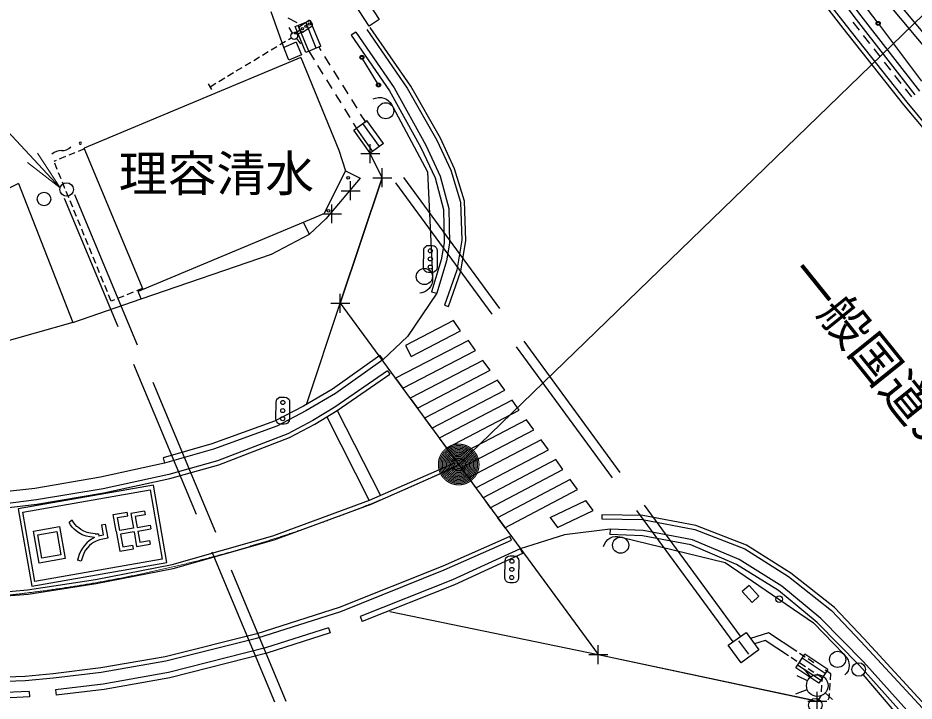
# Model space of a CAD drawing. Units: millimetres, scale not verified. Extents: x 40000 to 680000, y 20000 to 380000.
# Drawn here: x 147369 to 180416, y 297284 to 322489 of the extents above; entities that cross this region are included whole.
import ezdxf
from ezdxf.enums import TextEntityAlignment as Align

# ---------------------------------------------------------------- set-up
doc = ezdxf.new("R2010")
doc.units = ezdxf.units.MM
doc.header["$LTSCALE"] = 1000
doc.header["$PDMODE"] = 32
doc.header["$PDSIZE"] = 500
doc.linetypes.add('CHAIN', pattern=[18.5, 12, -1.5, 3.5, -1.5])
doc.linetypes.add('DASHED', pattern=[7.5, 6, -1.5])
for name, color, linetype, lineweight in [('M-BGD', 7, 'Continuous', 25), ('M-BMK', 2, 'CHAIN', 13), ('M-BMK-OTRS', 5, 'Continuous', 25), ('M-STR-HTXT', 7, 'Continuous', 13), ('M-STR-STRC', 7, 'Continuous', 25)]:
    doc.layers.add(name, color=color, linetype=linetype, lineweight=lineweight)
doc.layers.add('M-BMK-ROW', color=30, linetype='Continuous')
doc.layers.add('M-OTRS', color=6, linetype='Continuous')
doc.styles.add('ＭＳ ゴシック', font='')
doc.styles.get('ＭＳ ゴシック').set_extended_font_data('MS Gothic')

# ---------------------------------------------------------------- blocks, each defined once
blk = doc.blocks.new('plus')
at = {"color": 0, "linetype": 'Continuous', "lineweight": -2}
for p, q in [((0, -1.25), (0, 1.25)), ((-1.25, 0), (1.25, 0))]:
    blk.add_line(p, q, dxfattribs=at)
blk = doc.blocks.new('open_arrow')
at = {"color": 0, "linetype": 'Continuous', "lineweight": -2}
blk.add_lwpolyline([(7.5, 1.25), (0, 0), (7.5, -1.25)], dxfattribs=at)

msp = doc.modelspace()

# ---------------------------------------------------------------- linework, layer by layer
at = {"layer": 'M-BGD'}
for p, q in [((175327, 327964), (183960, 317626)), ((175564, 328148), (184186, 317823)), ((177492, 324417), (179046, 322347)), ((157171, 321398), (156709, 322713)), ((157672, 322310), (157339, 322483)), ((157595, 322168), (158151, 322394)), ((157751, 322173), (158083, 322396)), ((158537, 321445), (158151, 322394)), ((158236, 322258), (158153, 322382)), ((178159, 322336), (178390, 322041)), ((179136, 322227), (180690, 320156)), ((157354, 322141), (157488, 321930)), ((157982, 321219), (157595, 322168)), ((157779, 322042), (157647, 321954)), ((157898, 321982), (157671, 321876)), ((157821, 321979), (157737, 322104)), ((158222, 322188), (157890, 321966)), ((159825, 321962), (159660, 321848)), ((159825, 321962), (161247, 319907)), ((157027, 321503), (157241, 321632)), ((157633, 321590), (157171, 321398)), ((157348, 321697), (157448, 321757)), ((157633, 321590), (157825, 321128)), ((157636, 321724), (157793, 321529)), ((159660, 321848), (161077, 319802)), ((178544, 321844), (178775, 321549)), ((156385, 321115), (156599, 321245)), ((156706, 321309), (156920, 321439)), ((157363, 320936), (157171, 321398)), ((158537, 321445), (157982, 321219)), ((158093, 321264), (158290, 320945)), ((158557, 321279), (158476, 321410)), ((178929, 321352), (179160, 321056)), ((157803, 321023), (149808, 317684)), ((156064, 320921), (156278, 321051)), ((157825, 321128), (157363, 320936)), ((157803, 321023), (159202, 317605)), ((158887, 320748), (158689, 321067)), ((160628, 320078), (160092, 320968)), ((155422, 320534), (155636, 320663)), ((155743, 320728), (155957, 320857)), ((158421, 320733), (158618, 320414)), ((179314, 320859), (179545, 320564)), ((154780, 320146), (154994, 320275)), ((155101, 320340), (155315, 320469)), ((159217, 320217), (159019, 320536)), ((179700, 320367), (179931, 320072)), ((154524, 319845), (154395, 320059)), ((154459, 319952), (154673, 320081)), ((158750, 320201), (158947, 319882)), ((159546, 319686), (159349, 320005)), ((161247, 319907), (162408, 317796)), ((159078, 319669), (159275, 319350)), ((161077, 319802), (162227, 317712)), ((180085, 319875), (180316, 319579)), ((159876, 319156), (159678, 319474)), ((161149, 319293), (161196, 319205)), ((159407, 319138), (159604, 318819)), ((160206, 318625), (160008, 318943)), ((159735, 318606), (159855, 318412)), ((159752, 318347), (160238, 318699)), ((160849, 317856), (160238, 318699)), ((160363, 317503), (159752, 318347)), ((149819, 317657), (149588, 317562)), ((151985, 312472), (149808, 317684)), ((159202, 317605), (159453, 316844)), ((160849, 317856), (160363, 317503)), ((162227, 317712), (162752, 316587)), ((162408, 317796), (162941, 316655)), ((149125, 317373), (148894, 317278)), ((149472, 317515), (149241, 317420)), ((160803, 316593), (160364, 317486)), ((148778, 317231), (148696, 317197)), ((148819, 316894), (148724, 317126)), ((148961, 316547), (148867, 316779)), ((159453, 316844), (158651, 315256)), ((159453, 316844), (159988, 316573)), ((162941, 316655), (163256, 315453)), ((147393, 316375), (146067, 315740)), ((147393, 316375), (149388, 311251)), ((149104, 316200), (149009, 316432)), ((159988, 316573), (158728, 315072)), ((159257, 311963), (160803, 316593)), ((162752, 316587), (163057, 315425)), ((149246, 315854), (149151, 316085)), ((149413, 316087), (149409, 316098)), ((149388, 315507), (149293, 315738)), ((149530, 315160), (149435, 315391)), ((163057, 315425), (163082, 314192)), ((163256, 315453), (163283, 314178)), ((149672, 314813), (149578, 315044)), ((158651, 315256), (151804, 312397)), ((158123, 314510), (158728, 315072)), ((149815, 314466), (149720, 314697)), ((158123, 314510), (157897, 314942)), ((149957, 314119), (149862, 314350)), ((156716, 313773), (158123, 314510)), ((150099, 313772), (150004, 314003)), ((163082, 314192), (162979, 313569)), ((163283, 314178), (163174, 313524)), ((150241, 313425), (150146, 313656)), ((151919, 312120), (156716, 313773)), ((150383, 313078), (150289, 313309)), ((162979, 313569), (162624, 312388)), ((163174, 313524), (162816, 312331)), ((150526, 312731), (150431, 312962)), ((162656, 312961), (162661, 312861)), ((150668, 312384), (150573, 312615)), ((151622, 312369), (151390, 312274)), ((151969, 312511), (151737, 312417)), ((151919, 312120), (151804, 312397)), ((162816, 312331), (161738, 310731)), ((162624, 312388), (162816, 312331)), ((149388, 311251), (151919, 312120)), ((150810, 312037), (150715, 312268)), ((150928, 312085), (150810, 312037)), ((151275, 312227), (151043, 312132)), ((158009, 308222), (159257, 311963)), ((149388, 311251), (146208, 310356)), ((161738, 310731), (160826, 309869)), ((160710, 310032), (158969, 308797)), ((160710, 310032), (160826, 309869)), ((160826, 309869), (159078, 308629)), ((158969, 308797), (157897, 308170)), ((159078, 308629), (157990, 307992)), ((157897, 308170), (156833, 307616)), ((157990, 307992), (156914, 307432)), ((156833, 307616), (154514, 306769)), ((156914, 307432), (154576, 306579)), ((154514, 306769), (152725, 306257)), ((154576, 306579), (152780, 306064)), ((152780, 306064), (150417, 305545)), ((152725, 306257), (152780, 306064)), ((150417, 305545), (147990, 305131)), ((147990, 305131), (146765, 304988)), ((167525, 303416), (165892, 302907)), ((169203, 303632), (167525, 303416)), ((169203, 303632), (169195, 303432)), ((170400, 303383), (169195, 303432)), ((170422, 303583), (169203, 303632)), ((172187, 303044), (170400, 303383)), ((172246, 303237), (170422, 303583)), ((169568, 303349), (169665, 303325)), ((173962, 302505), (172246, 303237)), ((165892, 302907), (163394, 301758)), ((165976, 302725), (163472, 301574)), ((165892, 302907), (165976, 302725)), ((173870, 302327), (172187, 303044)), ((175540, 301525), (173962, 302505)), ((175422, 301362), (173870, 302327)), ((163394, 301758), (159990, 300408)), ((163472, 301574), (160063, 300222)), ((174329, 301552), (174078, 301323)), ((174697, 301151), (174329, 301552)), ((176978, 300330), (175540, 301525)), ((174078, 301323), (174446, 300921)), ((174446, 300921), (174697, 301151)), ((176843, 300182), (175422, 301362)), ((159990, 300408), (160063, 300222)), ((161083, 300584), (168769, 298997)), ((178410, 298594), (176843, 300182)), ((178556, 298731), (176978, 300330)), ((158818, 299989), (156495, 299245)), ((158879, 299798), (156550, 299052)), ((158818, 299989), (158879, 299798)), ((173564, 299344), (174221, 299819)), ((174221, 299819), (174691, 299169)), ((175044, 299799), (174383, 299596)), ((176092, 299112), (175044, 299799)), ((173947, 299506), (174307, 299012)), ((174924, 299519), (174527, 299397)), ((175782, 298956), (174924, 299519)), ((156495, 299245), (152927, 298343)), ((174034, 298694), (173564, 299344)), ((174691, 299169), (174034, 298694)), ((156550, 299052), (152970, 298148)), ((168769, 298997), (176659, 297328)), ((176096, 298750), (175887, 298888)), ((176052, 298513), (176383, 299013)), ((176406, 298906), (176196, 299043)), ((177233, 298450), (176383, 299013)), ((176719, 298701), (176510, 298838)), ((177811, 299029), (177881, 298957)), ((176902, 297950), (176052, 298513)), ((176409, 298545), (176200, 298682)), ((176361, 298459), (176597, 298167)), ((176723, 298339), (176514, 298476)), ((177233, 298450), (176902, 297950)), ((177346, 298289), (177137, 298426)), ((180320, 296463), (178410, 298594)), ((180469, 296597), (178556, 298731)), ((152927, 298343), (150517, 297905)), ((152970, 298148), (150547, 297708)), ((176488, 298031), (176101, 298221)), ((177037, 298134), (176828, 298271)), ((177026, 298001), (177037, 298134)), ((177332, 298065), (177346, 298289)), ((179960, 296589), (178538, 298260)), ((150517, 297905), (148758, 297695)), ((176998, 297627), (177017, 297877)), ((177307, 297691), (177323, 297940)), ((147788, 297637), (144719, 297501)), ((147797, 297438), (144723, 297301)), ((147788, 297637), (147797, 297438)), ((148758, 297695), (148782, 297497)), ((150547, 297708), (148782, 297497)), ((176062, 297555), (176474, 297712)), ((176869, 297285), (176986, 297482)), ((176986, 297482), (176988, 297503)), ((177406, 297343), (177142, 297585)), ((177288, 297403), (177299, 297566)), ((177244, 297328), (177288, 297403))]:
    msp.add_line(p, q, dxfattribs=at)
at = {"layer": 'M-BGD', "linetype": 'DASHED'}
for p, q in [((158371, 321377), (157984, 322327)), ((158093, 321264), (157706, 322213)), ((160704, 317750), (160092, 318593)), ((160462, 317556), (159850, 318417)), ((174020, 299675), (160735, 317776)), ((173740, 299475), (160453, 317568)), ((149461, 315972), (157249, 297283)), ((156849, 297245), (149087, 315831)), ((177134, 298300), (176284, 298863)), ((176968, 298050), (176118, 298613))]:
    msp.add_line(p, q, dxfattribs=at)
at = {"layer": 'M-BGD'}
for points in [[(176959, 324560), (178451, 322564), (180622, 319788)], [(176782, 324428), (178276, 322430), (180449, 319652)], [(160472, 319498), (160559, 319533), (160663, 319555), (160777, 319554), (160862, 319533), (160957, 319493), (161040, 319433), (161101, 319366), (161149, 319293)], [(161196, 319205), (162478, 316805), (162656, 312961)], [(162661, 312861), (162655, 312761), (162635, 312670), (162589, 312578), (162532, 312500), (162453, 312431), (162370, 312380), (162269, 312350), (162185, 312339)], [(168963, 302982), (168995, 303069), (169049, 303162), (169126, 303246), (169197, 303295), (169290, 303339), (169391, 303361), (169481, 303362), (169568, 303349)], [(169665, 303325), (173456, 302401), (176712, 300165), (177811, 299029)], [(177881, 298957), (177943, 298879), (177988, 298797), (178014, 298697), (178024, 298602), (178009, 298497), (177981, 298404), (177925, 298315), (177869, 298250)]]:
    msp.add_lwpolyline(points, dxfattribs=at)
for points in [[(162324, 313286), (162332, 313911), (162342, 313974), (162363, 314018), (162408, 314060), (162454, 314087), (162521, 314097), (162646, 314095), (162713, 314082), (162758, 314056), (162798, 314016), (162822, 313968), (162832, 313906), (162824, 313281), (162814, 313218), (162791, 313176), (162748, 313132), (162702, 313107), (162635, 313095), (162510, 313097), (162442, 313110), (162398, 313136), (162356, 313178), (162331, 313226)], [(156882, 307692), (156889, 308317), (156900, 308379), (156920, 308424), (156965, 308466), (157011, 308493), (157078, 308502), (157203, 308501), (157271, 308488), (157315, 308462), (157355, 308422), (157379, 308374), (157389, 308311), (157382, 307686), (157371, 307624), (157348, 307582), (157305, 307537), (157260, 307513), (157192, 307501), (157067, 307502), (157000, 307516), (156955, 307541), (156913, 307584), (156889, 307632)], [(165329, 301833), (165336, 302458), (165347, 302521), (165367, 302565), (165413, 302607), (165458, 302634), (165526, 302644), (165651, 302642), (165718, 302629), (165763, 302603), (165802, 302563), (165827, 302515), (165836, 302453), (165829, 301828), (165818, 301765), (165795, 301723), (165752, 301679), (165707, 301654), (165640, 301642), (165515, 301644), (165447, 301657), (165402, 301682), (165360, 301725), (165336, 301773)]]:
    msp.add_lwpolyline(points, close=True, dxfattribs=at)
for centre, radius in [((157987, 322181), 41.7), ((158111, 322264), 41.7), ((179091, 322287), 75), ((179091, 322287), 60), ((179091, 322287), 50), ((179091, 322287), 50), ((179091, 322287), 50), ((179091, 322287), 50), ((157557, 321823), 127), ((157613, 321930), 41.7), ((157862, 322097), 41.7), ((160053, 321032), 75), ((160053, 321032), 60), ((160053, 321032), 50), ((160053, 321032), 50), ((160053, 321032), 50), ((160053, 321032), 50), ((160667, 320014), 75), ((160667, 320014), 60), ((160667, 320014), 50), ((160667, 320014), 50), ((160667, 320014), 50), ((160667, 320014), 50), ((160933, 319064), 298), ((159543, 316591), 50), ((149166, 316159), 250), ((148332, 315808), 250), ((158818, 315372), 50), ((162581, 313896), 75), ((162578, 313596), 75), ((162575, 313296), 75), ((162358, 312947), 298), ((157139, 308301), 75), ((157135, 308002), 75), ((157132, 307702), 75), ((169594, 303035), 298), ((165586, 302443), 75), ((165583, 302143), 75), ((165579, 301843), 75), ((175440, 301047), 120), ((177597, 298822), 298), ((178376, 298451), 249), ((176848, 297855), 400)]:
    msp.add_circle(centre, radius, dxfattribs=at)
for centre, radius, start, end in [((158105, 322325), 74.8, 50.5979, 107.0397), ((158156, 322238), 82.7, 323.5228, 14.1148), ((157803, 322127), 69.3, 138.1323, 199.5053), ((157868, 322034), 71.9, 229.3503, 288.2873), ((148961, 317113), 484, 88.4633, 133.8933), ((148987, 318079), 484, 268.4633, 313.8933), ((149670, 317866), 37.5, 2.3004, 182.3004), ((149670, 317866), 37.5, 182.3004, 2.3004)]:
    msp.add_arc(centre, radius, start, end, dxfattribs=at)
at = {"layer": 'M-BMK'}
for radius in [750, 700, 650, 600, 550, 500, 450, 400, 350, 300, 250, 200, 150, 100, 50]:
    msp.add_circle((163623, 306012), radius, dxfattribs=at)
for start, end in [(289.0354, 296.1377), (285.7813, 289.0354), (277.5763, 285.7813), (266.1171, 277.5763)]:
    msp.add_arc((141594, 350898), 50000, start, end, dxfattribs=at)
at = {"layer": 'M-BMK-OTRS'}
for p, q in [((160803, 316593), (159257, 311963)), ((159257, 311963), (168769, 298997)), ((168769, 298997), (176846, 297281))]:
    msp.add_line(p, q, dxfattribs=at)
at = {"layer": 'M-OTRS'}
msp.add_point((163623, 306012), dxfattribs=at)
at = {"layer": 'M-STR-HTXT'}
msp.add_line((186913, 328580), (163623, 306012), dxfattribs=at)
msp.add_lwpolyline([(148925, 316224), (140025, 325795), (113925, 325795)], dxfattribs=at)
at = {"layer": 'M-STR-STRC'}
for p, q in [((160235, 322056), (161728, 319894)), ((161855, 319974), (160359, 322141)), ((162949, 318050), (161855, 319974)), ((161728, 319894), (162815, 317982)), ((162815, 317982), (163328, 316866)), ((163469, 316919), (162949, 318050)), ((163328, 316866), (163684, 315697)), ((163833, 315722), (163469, 316919)), ((163684, 315697), (163736, 314289)), ((163886, 314280), (163833, 315722)), ((163736, 314289), (163553, 313179)), ((163699, 313142), (163886, 314280)), ((163553, 313179), (163104, 311887)), ((163246, 311838), (163699, 313142)), ((163104, 311887), (163246, 311838)), ((163431, 311325), (161663, 310406)), ((163692, 310949), (163431, 311325)), ((161865, 309996), (163692, 310949)), ((163980, 310587), (161292, 309201)), ((161663, 310406), (161865, 309996)), ((164248, 310221), (163980, 310587)), ((161561, 308832), (164248, 310221)), ((164516, 309854), (161830, 308464)), ((164785, 309488), (164516, 309854)), ((160994, 309466), (159061, 308134)), ((159143, 308008), (161079, 309342)), ((160994, 309466), (161079, 309342)), ((162099, 308095), (164785, 309488)), ((161292, 309201), (161561, 308832)), ((165053, 309122), (162368, 307727)), ((165321, 308755), (165053, 309122)), ((162637, 307358), (165321, 308755)), ((161830, 308464), (162099, 308095)), ((165590, 308389), (162906, 306990)), ((165858, 308023), (165590, 308389)), ((159061, 308134), (158244, 307630)), ((158323, 307503), (159143, 308008)), ((159140, 308006), (160738, 304869)), ((163175, 306621), (165858, 308023)), ((158756, 307769), (160324, 304690)), ((162368, 307727), (162637, 307358)), ((158244, 307630), (157320, 307150)), ((157381, 307013), (158323, 307503)), ((166126, 307657), (163444, 306253)), ((166395, 307290), (166126, 307657)), ((157320, 307150), (154732, 306149)), ((154779, 306006), (157381, 307013)), ((163713, 305885), (166395, 307290)), ((162906, 306990), (163175, 306621)), ((166663, 306924), (163982, 305516)), ((166931, 306558), (166663, 306924)), ((164251, 305148), (166931, 306558)), ((154732, 306149), (152932, 305646)), ((160335, 304691), (163504, 306087)), ((163444, 306253), (163713, 305885)), ((167200, 306191), (164520, 304779)), ((167468, 305825), (167200, 306191)), ((152968, 305500), (154779, 306006)), ((160392, 304552), (163565, 305950)), ((164789, 304411), (167468, 305825)), ((152932, 305646), (150514, 305120)), ((150543, 304973), (152968, 305500)), ((163982, 305516), (164251, 305148)), ((167736, 305459), (165058, 304042)), ((168005, 305092), (167736, 305459)), ((152363, 305252), (147376, 304375)), ((150514, 305120), (148048, 304703)), ((152864, 302403), (152363, 305252)), ((165327, 303674), (168005, 305092)), ((148048, 304703), (146809, 304553)), ((148070, 304555), (150543, 304973)), ((164520, 304779), (164789, 304411)), ((146828, 304404), (148070, 304555)), ((147376, 304375), (147876, 301527)), ((156769, 303376), (160335, 304691)), ((156815, 303234), (160392, 304552)), ((166994, 304054), (168309, 304684)), ((168580, 304315), (168309, 304684)), ((150884, 304165), (151397, 304255)), ((150992, 303551), (150884, 304165)), ((151046, 304052), (151421, 304118)), ((151130, 303576), (151046, 304052)), ((151421, 304118), (151397, 304255)), ((152033, 304297), (151531, 304209)), ((151531, 304209), (151627, 303663)), ((152057, 304159), (151693, 304095)), ((151693, 304095), (151765, 303687)), ((152033, 304297), (152057, 304159)), ((165058, 304042), (165327, 303674)), ((166994, 304054), (167264, 303684)), ((167264, 303684), (168580, 304315)), ((168904, 304159), (168901, 304009)), ((170411, 304129), (168904, 304159)), ((172368, 303761), (170411, 304129)), ((147942, 303555), (148904, 303725)), ((148904, 303725), (149111, 302547)), ((149372, 303953), (149254, 303878)), ((149312, 303787), (149254, 303878)), ((149374, 303704), (149312, 303787)), ((149427, 303866), (149372, 303953)), ((149481, 303795), (149427, 303866)), ((149543, 303728), (149481, 303795)), ((149609, 303670), (149543, 303728)), ((150451, 303782), (150588, 303806)), ((150451, 303782), (150517, 303403)), ((150588, 303806), (150679, 303289)), ((151765, 303687), (152249, 303772)), ((152249, 303772), (152273, 303634)), ((168901, 304009), (170396, 303980)), ((170396, 303980), (172327, 303616)), ((174239, 303039), (172368, 303761)), ((148149, 302378), (147942, 303555)), ((148102, 303420), (148799, 303542)), ((148254, 302554), (148102, 303420)), ((148799, 303542), (148951, 302676)), ((149446, 303628), (149374, 303704)), ((149522, 303560), (149446, 303628)), ((149614, 303496), (149522, 303560)), ((149689, 303614), (149609, 303670)), ((149744, 303422), (149614, 303496)), ((149803, 303550), (149689, 303614)), ((149884, 303370), (149744, 303422)), ((149924, 303505), (149803, 303550)), ((150042, 303477), (149924, 303505)), ((150212, 303453), (150042, 303477)), ((150212, 303453), (150338, 303457)), ((150338, 303457), (150353, 303374)), ((150517, 303403), (150353, 303374)), ((150992, 303551), (151121, 302815)), ((151627, 303663), (151130, 303576)), ((151651, 303525), (151154, 303438)), ((151154, 303438), (151235, 302977)), ((151651, 303525), (151747, 302983)), ((151789, 303549), (152273, 303634)), ((151789, 303549), (151860, 303145)), ((172327, 303616), (174172, 302904)), ((149913, 303127), (149821, 303029)), ((150016, 303339), (149884, 303370)), ((149992, 303195), (149913, 303127)), ((150086, 303257), (149992, 303195)), ((150077, 303084), (150010, 303026)), ((150192, 303314), (150016, 303339)), ((150158, 303137), (150077, 303084)), ((150192, 303314), (150086, 303257)), ((150251, 303187), (150158, 303137)), ((150377, 303236), (150251, 303187)), ((150679, 303289), (150377, 303236)), ((151747, 302983), (152240, 303070)), ((151860, 303145), (152216, 303208)), ((152216, 303208), (152240, 303070)), ((153060, 302326), (156769, 303376)), ((153095, 302180), (156815, 303234)), ((165514, 303356), (163033, 302261)), ((163091, 302122), (165575, 303219)), ((165575, 303219), (165514, 303356)), ((149690, 302824), (149628, 302686)), ((149748, 302923), (149690, 302824)), ((149821, 303029), (149748, 302923)), ((149814, 302760), (149758, 302635)), ((149866, 302847), (149814, 302760)), ((149930, 302941), (149866, 302847)), ((150010, 303026), (149930, 302941)), ((151121, 302815), (151626, 302903)), ((151235, 302977), (151602, 303041)), ((151626, 302903), (151602, 303041)), ((174172, 302904), (175788, 301884)), ((175875, 302006), (174239, 303039)), ((147876, 301527), (152864, 302403)), ((149111, 302547), (148149, 302378)), ((148951, 302676), (148254, 302554)), ((149587, 302568), (149563, 302488)), ((149698, 302448), (149563, 302488)), ((149628, 302686), (149587, 302568)), ((149720, 302525), (149698, 302448)), ((149758, 302635), (149720, 302525)), ((150229, 301765), (153060, 302326)), ((150255, 301617), (153095, 302180)), ((163033, 302261), (159221, 300735)), ((159272, 300593), (163091, 302122)), ((147725, 301383), (150229, 301765)), ((175788, 301884), (177377, 300628)), ((177479, 300739), (175875, 302006)), ((147742, 301234), (150255, 301617)), ((144606, 301133), (147725, 301383)), ((144614, 300983), (147742, 301234)), ((159221, 300735), (156181, 299763)), ((178561, 299588), (177479, 300739)), ((156222, 299619), (159272, 300593)), ((177377, 300628), (178452, 299485)), ((156181, 299763), (152796, 298920)), ((152827, 298773), (156222, 299619)), ((178452, 299485), (180882, 296855)), ((180991, 296958), (178561, 299588)), ((152796, 298920), (150426, 298505)), ((150444, 298356), (152827, 298773)), ((150426, 298505), (148664, 298294)), ((147631, 298196), (144638, 298073)), ((148664, 298294), (147631, 298196)), ((147642, 298046), (148678, 298145)), ((148678, 298145), (150444, 298356)), ((144639, 297923), (147642, 298046))]:
    msp.add_line(p, q, dxfattribs=at)
for points in [[(172046, 329908), (175294, 325388), (176279, 324064), (177790, 322114), (180029, 319284), (181648, 317347), (183239, 315435)], [(172168, 329996), (175415, 325476), (176398, 324155), (177908, 322207), (180146, 319379), (181763, 317443), (183355, 315531)]]:
    msp.add_lwpolyline(points, dxfattribs=at)
for points in [[(160317, 322187), (158691, 324700), (159069, 324945), (160695, 322432)], [(147998, 301701), (147549, 304253), (152242, 305078), (152690, 302525)]]:
    msp.add_lwpolyline(points, close=True, dxfattribs=at)
msp.add_circle((176774, 297132), 249, dxfattribs=at)

# ---------------------------------------------------------------- block references
at = {"layer": 'M-BMK-ROW', "xscale": 280, "yscale": 280}
for p in [(160364, 317486), (160803, 316593), (159634, 316112), (158949, 315261), (159257, 311963), (168769, 298997), (176846, 297281)]:
    msp.add_blockref('plus', p, dxfattribs=at)
at = {"layer": 'M-STR-HTXT', "xscale": 200, "yscale": 200, "rotation": 132.9}
msp.add_blockref('open_arrow', (148925, 316224), dxfattribs=at)

# ---------------------------------------------------------------- texts
at = {"layer": 'M-BGD', "style": 'ＭＳ ゴシック'}
msp.add_text('理容清水', height=1320, dxfattribs=at).set_placement((154689, 315693), align=Align.BOTTOM_CENTER)
msp.add_text('一般国道9号', height=1320, rotation=308.871, dxfattribs=at).set_placement((175370, 312737), align=Align.BOTTOM_LEFT)

doc.saveas('drawing.dxf')
